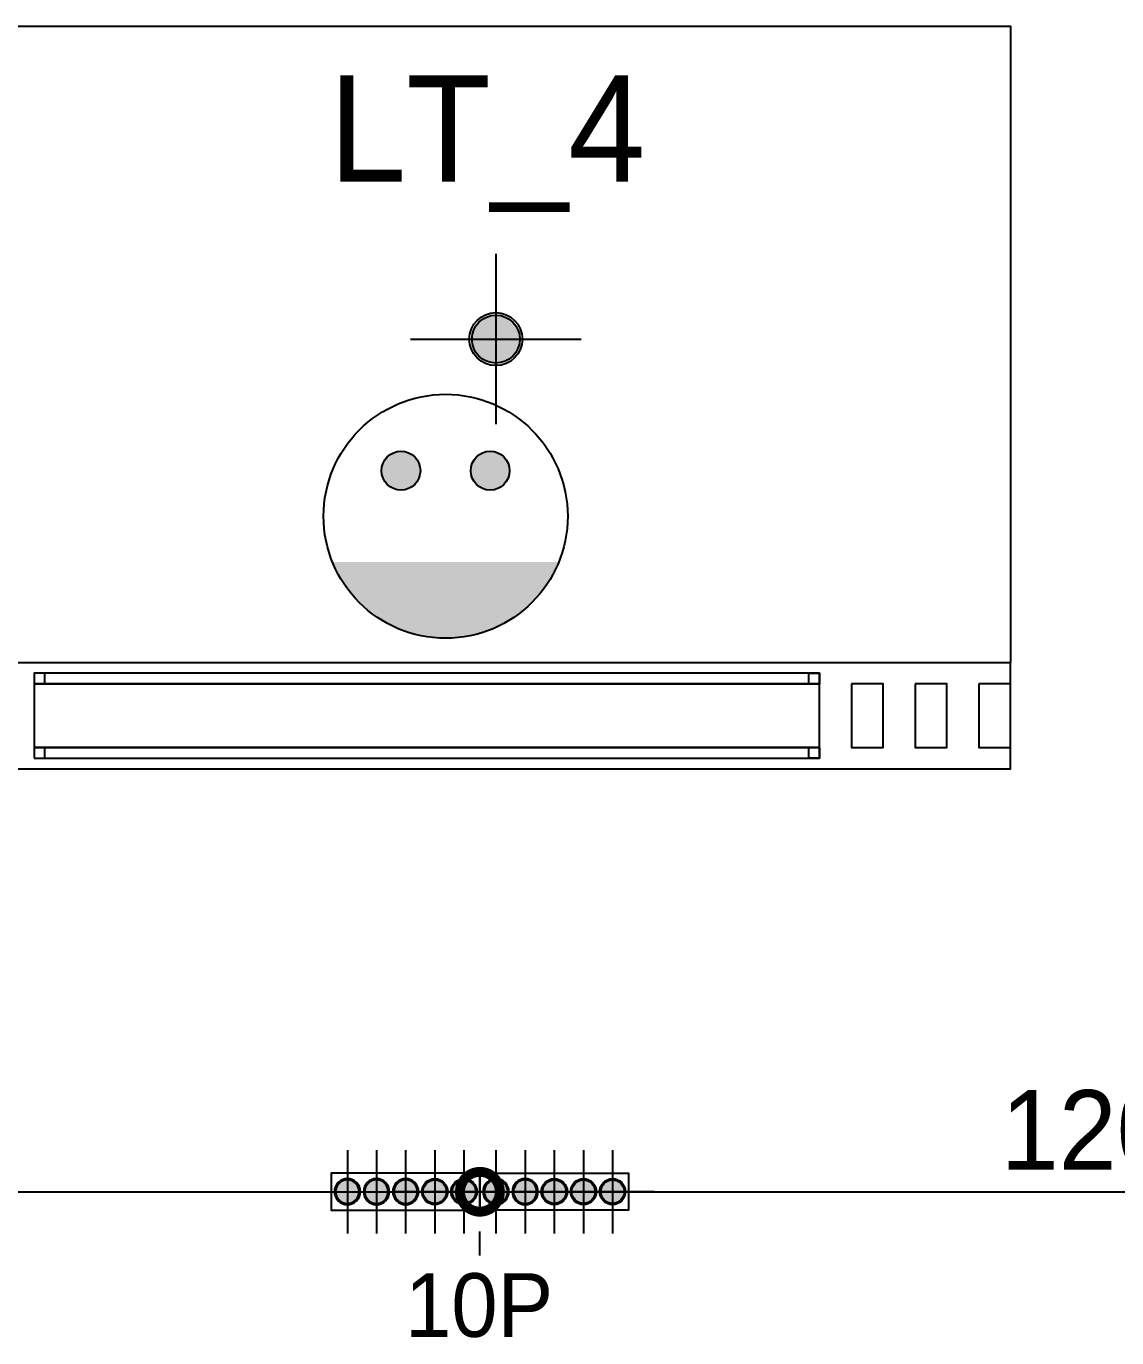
# Model space of a CAD drawing. Header units: inches. Extents: x 220271 to 272471, y 38563 to 64452.
# Drawn here: x 254850 to 255878, y 52244 to 53480 of the extents above; entities that cross this region are included whole.
import ezdxf

# ---------------------------------------------------------------- set-up
doc = ezdxf.new("R2010")
doc.units = ezdxf.units.IN
doc.header["$LTSCALE"] = 50
doc.header["$MEASUREMENT"] = 0
for name, color, linetype in [('0-ELC TEXT', 7, 'Continuous'), ('03-WAL NEW', 3, 'Continuous'), ('06-FUR', 6, 'Continuous'), ('07-DIM WAL', 5, 'Continuous'), ('RC-LIGHT', 7, 'Continuous'), ('설비', 140, 'Continuous')]:
    doc.layers.add(name, color=color, linetype=linetype)
doc.styles.add('스타일1', font='HY울릉도M.TTF')
doc.styles.add('코레일둥고', font='Korail_Round_Gothic_Medium.ttf')
doc.dimstyles.new('30', dxfattribs={"dimscale": 30, "dimtxt": 2.5, "dimasz": 2.5, "dimexe": 1.25, "dimexo": 2, "dimtad": 1, "dimdec": 0, "dimtxsty": '스타일1', "dimblk": 'DOTSMALL', "dimcen": 2.5, "dimclrd": 1, "dimclre": 1, "dimclrt": 7, "dimadec": 0, "dimazin": 0, "dimtfac": 1, "dimtdec": 0, "dimtix": 1, "dimtmove": 0, "dimatfit": 3, "dimldrblk": 'DOTSMALL', "dimfxl": 1.25, "dimarcsym": 0})

# ---------------------------------------------------------------- blocks, each defined once
blk = doc.blocks.new('cjswjdeh')
at = {"layer": '03-WAL NEW', "transparency": 33554687}
blk.add_lwpolyline([(255777.9, 92269.8), (253577.9, 92269.8), (253577.9, 92169.8), (255777.9, 92169.8)], close=True, dxfattribs=at)
at = {"layer": '06-FUR', "color": 8}
for points in [[(254077.9, 92869.8), (255777.9, 92869.8), (255777.9, 92269.8), (254077.9, 92269.8)], [(254857.9, 92249.8), (255597.9, 92249.8), (255597.9, 92259.8), (254857.9, 92259.8)], [(254857.9, 92249.8), (254867.9, 92249.8), (254867.9, 92259.8), (254857.9, 92259.8)], [(255597.9, 92249.8), (255587.9, 92249.8), (255587.9, 92259.8), (255597.9, 92259.8)], [(254857.9, 92249.8), (254857.9, 92189.8), (255597.9, 92189.8), (255597.9, 92249.8)], [(255627.9, 92249.8), (255627.9, 92189.8), (255657.9, 92189.8), (255657.9, 92249.8)], [(255687.9, 92249.8), (255687.9, 92189.8), (255717.9, 92189.8), (255717.9, 92249.8)], [(255747.9, 92249.8), (255747.9, 92189.8), (255777.9, 92189.8), (255777.9, 92249.8)], [(254857.9, 92179.8), (255597.9, 92179.8), (255597.9, 92189.8), (254857.9, 92189.8)], [(254857.9, 92179.8), (254867.9, 92179.8), (254867.9, 92189.8), (254857.9, 92189.8)], [(255597.9, 92179.8), (255587.9, 92179.8), (255587.9, 92189.8), (255597.9, 92189.8)]]:
    blk.add_lwpolyline(points, close=True, dxfattribs=at)
blk = doc.blocks.new('1')
at = {"linetype": 'Continuous'}
h = blk.add_hatch(color=4, dxfattribs=at)
h.dxf.hatch_style = 1
edge = h.paths.add_edge_path()
edge.add_arc((11539653.5, -14273503.8), 37.5, 0, 360)
at = {"color": 1, "linetype": 'Continuous'}
for p, q in [((11539653.5, -14273637.1), (11539653.5, -14273370.5)), ((11539520.2, -14273503.8), (11539786.8, -14273503.8))]:
    blk.add_line(p, q, dxfattribs=at)
at = {"color": 4, "linetype": 'Continuous'}
for radius in [41.5, 37.5]:
    blk.add_circle((11539653.5, -14273503.8), radius, dxfattribs=at)
blk = doc.blocks.new("5RN'")
at = {"layer": 'RC-LIGHT'}
blk.add_lwpolyline([(188137.5, 27400.3), (188277.5, 27400.3), (188277.5, 27435.3), (188137.5, 27435.3)], close=True, dxfattribs=at)
at = {"layer": 'RC-LIGHT', "yscale": 0.2948704765105351, "zscale": 0.2948704765105351}
for p, xscale in [((-3214550.6, 4236252.7), 0.2948704765105351), ((-3214523.1, 4236252.7), 0.2948704765105351), ((3590910.6, 4236252.7), -0.2948704765105351), ((3590938.1, 4236252.7), -0.2948704765105351), ((3590965.5, 4236252.7), -0.2948704765105351)]:
    blk.add_blockref('1', p, dxfattribs=dict(at, xscale=xscale))
blk = doc.blocks.new('_DOTSMALL')
at = {"color": 0, "linetype": 'ByBlock', "const_width": 0.5}
blk.add_lwpolyline([(-0.0625, 0, 1), (0.0625, 0, 1)], format="xyb", close=True, dxfattribs=at)
blk = doc.blocks.new('*D173')
at = {"layer": '07-DIM WAL', "color": 1, "lineweight": -2, "transparency": 16777216}
for p, q in [((254077.9, 52441.3), (254077.9, 52418.8)), ((254077.9, 52381.3), (255277.9, 52381.3)), ((255277.9, 52321.3), (255277.9, 52343.8))]:
    blk.add_line(p, q, dxfattribs=at)
at = {"layer": 'Defpoints', "color": 0, "transparency": 16777216}
for p in [(254077.9, 52381.3), (255277.9, 52381.3), (255277.9, 52381.3)]:
    blk.add_point(p, dxfattribs=at)
at = {"layer": '07-DIM WAL', "color": 1, "lineweight": -2, "transparency": 16777216, "xscale": 75, "yscale": 75, "zscale": 75, "rotation": 180}
blk.add_blockref('_DOTSMALL', (254077.9, 52381.3), dxfattribs=at)
at = {"layer": '07-DIM WAL', "color": 1, "lineweight": -2, "transparency": 16777216, "xscale": 75, "yscale": 75, "zscale": 75}
blk.add_blockref('_DOTSMALL', (255277.9, 52381.3), dxfattribs=at)
at = {"layer": '07-DIM WAL', "color": 7, "transparency": 16777216, "insert": (254677.9, 52439.1), "char_height": 75, "attachment_point": 5, "style": '스타일1'}
blk.add_mtext('1200', dxfattribs=at)
blk = doc.blocks.new('*D174')
at = {"layer": '07-DIM WAL', "color": 1, "lineweight": -2, "transparency": 16777216}
for p, q in [((255277.9, 52381.3), (256477.9, 52381.3)), ((255277.9, 52321.3), (255277.9, 52343.8)), ((256477.9, 52321.3), (256477.9, 52343.8))]:
    blk.add_line(p, q, dxfattribs=at)
at = {"layer": 'Defpoints', "color": 0, "transparency": 16777216}
for p in [(255277.9, 52381.3), (256477.9, 52381.3), (256477.9, 52381.3)]:
    blk.add_point(p, dxfattribs=at)
at = {"layer": '07-DIM WAL', "color": 1, "lineweight": -2, "transparency": 16777216, "xscale": 75, "yscale": 75, "zscale": 75, "rotation": 180}
blk.add_blockref('_DOTSMALL', (255277.9, 52381.3), dxfattribs=at)
at = {"layer": '07-DIM WAL', "color": 1, "lineweight": -2, "transparency": 16777216, "xscale": 75, "yscale": 75, "zscale": 75}
blk.add_blockref('_DOTSMALL', (256477.9, 52381.3), dxfattribs=at)
at = {"layer": '07-DIM WAL', "color": 7, "transparency": 16777216, "insert": (255877.9, 52439.1), "char_height": 75, "attachment_point": 5, "style": '스타일1'}
blk.add_mtext('1200', dxfattribs=at)

msp = doc.modelspace()

# ---------------------------------------------------------------- hatches: boundary and pattern name
at = {"layer": '설비'}
h = msp.add_hatch(color=10, dxfattribs=at)
edge = h.paths.add_edge_path()
edge.add_arc((255203.5, 53061.1), 18.3, 0, 360)
h = msp.add_hatch(color=10, dxfattribs=at)
edge = h.paths.add_edge_path()
edge.add_arc((255287.6, 53061.1), 18.3, 0, 360)
h = msp.add_hatch(color=10, dxfattribs=at)
edge = h.paths.add_edge_path()
edge.add_line((255138.9, 52975.1), (255352.2, 52975.1))
edge.add_ellipse((255245.6, 53018.1), major_axis=(-81.3, 81.3), ratio=1, start_angle=66.9578, end_angle=203.0422, ccw=False)

# ---------------------------------------------------------------- linework, layer by layer
at = {"layer": '설비', "color": 10}
for centre, radius in [((255245.6, 53018.1), 115), ((255203.5, 53061.1), 18.3), ((255287.6, 53061.1), 18.3)]:
    msp.add_circle(centre, radius, dxfattribs=at)

# ---------------------------------------------------------------- block references
at = {"layer": '07-DIM WAL'}
msp.add_blockref('cjswjdeh', (0, -39389.7), dxfattribs=at)
at = {"layer": 'RC-LIGHT', "xscale": 0.6024096385271789, "yscale": 0.6024096385271789, "zscale": 0.6024096385271789, "rotation": 270}
msp.add_blockref('1', (8853789.2, 7004783.6), dxfattribs=at)
at = {"layer": 'RC-LIGHT', "rotation": 179.9999999999999}
msp.add_blockref("5RN'", (443415.4, 79799.2), dxfattribs=at)
at = {"layer": 'RC-LIGHT', "xscale": -1, "rotation": 179.9999999999999}
msp.add_blockref("5RN'", (67140.5, 79799.2), dxfattribs=at)

# ---------------------------------------------------------------- texts
at = {"layer": '0-ELC TEXT', "style": '코레일둥고'}
msp.add_text('10P', height=60, dxfattribs=at).set_placement((255207.3, 52244.5))
at = {"layer": '설비', "color": 30, "style": '코레일둥고'}
msp.add_text('LT_4', height=100, dxfattribs=at).set_placement((255135.7, 53333.7))

# ---------------------------------------------------------------- dimensions: what is measured, and where the dimension line sits
at = {"layer": '07-DIM WAL'}
for base, p1, p2, picture, middle in [((255277.9, 52381.3), (254077.9, 52381.3), (255277.9, 52381.3), '*D173', (254677.9, 52439.1)), ((256477.9, 52381.3), (255277.9, 52381.3), (256477.9, 52381.3), '*D174', (255877.9, 52439.1))]:
    dim = msp.add_linear_dim(base=base, p1=p1, p2=p2, dimstyle='30', dxfattribs=at)
    dim.commit()
    dim.dimension.update_dxf_attribs({"geometry": picture, "text_midpoint": middle})

doc.saveas('drawing.dxf')
